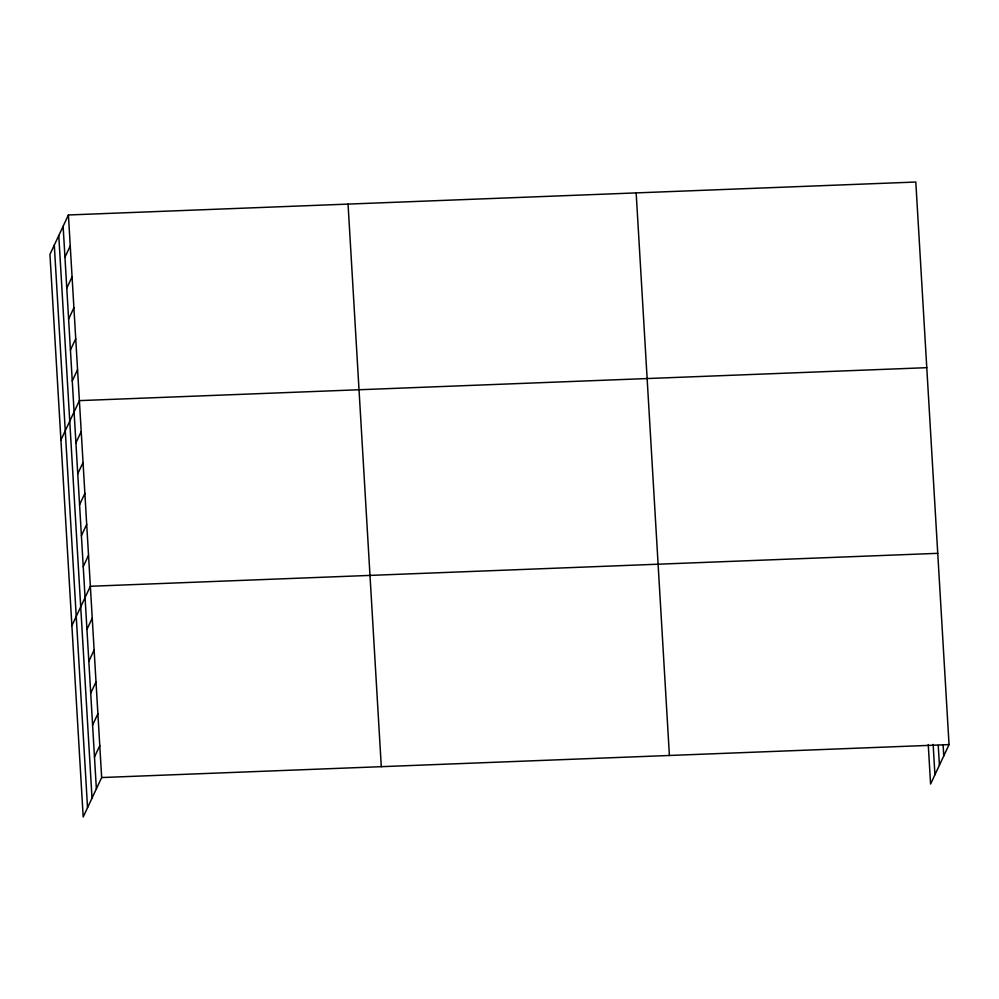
<?xml version="1.0" encoding="UTF-8"?>
<svg xmlns="http://www.w3.org/2000/svg" width="999" height="999" viewBox="0 0 999 999"><rect width="100%" height="100%" fill="white"/><g stroke="black" fill="none" stroke-linecap="round" stroke-linejoin="round"><path stroke-width="1.5" d="M68.419 214.972L49.95 254.395L83.192 816.97L101.661 777.547L68.419 214.972L915.808 182.03L949.05 744.605L930.581 784.028L928.258 744.555M64.947 257.218L70.242 245.916M66.783 288.162L72.078 276.86M68.606 319.106L73.901 307.804M70.43 350.037L75.724 338.736M72.265 380.981L77.56 369.68M60.914 440.047L79.383 400.624L926.772 367.682M75.924 442.869L81.219 431.568M77.747 473.813L83.042 462.512M79.57 504.745L84.865 493.444M81.406 535.689L86.701 524.388M83.229 566.633L88.524 555.332M71.891 625.699L90.36 586.276L937.749 553.334M86.938 629.457L92.233 618.156M88.824 661.338L94.118 650.037M90.709 693.219L96.004 681.917M92.595 725.087L97.89 713.786M94.48 756.967L99.775 745.666M101.661 777.547L949.05 744.605M943.131 745.279L943.755 755.906M938.248 745.454L939.41 765.184M933.141 744.38L934.927 774.749M636.163 192.907L669.405 755.481M348.052 204.108L381.293 766.683M63.124 226.273L96.366 788.848M58.779 235.552L92.02 798.126M54.296 245.117L87.537 807.691"/></g></svg>
